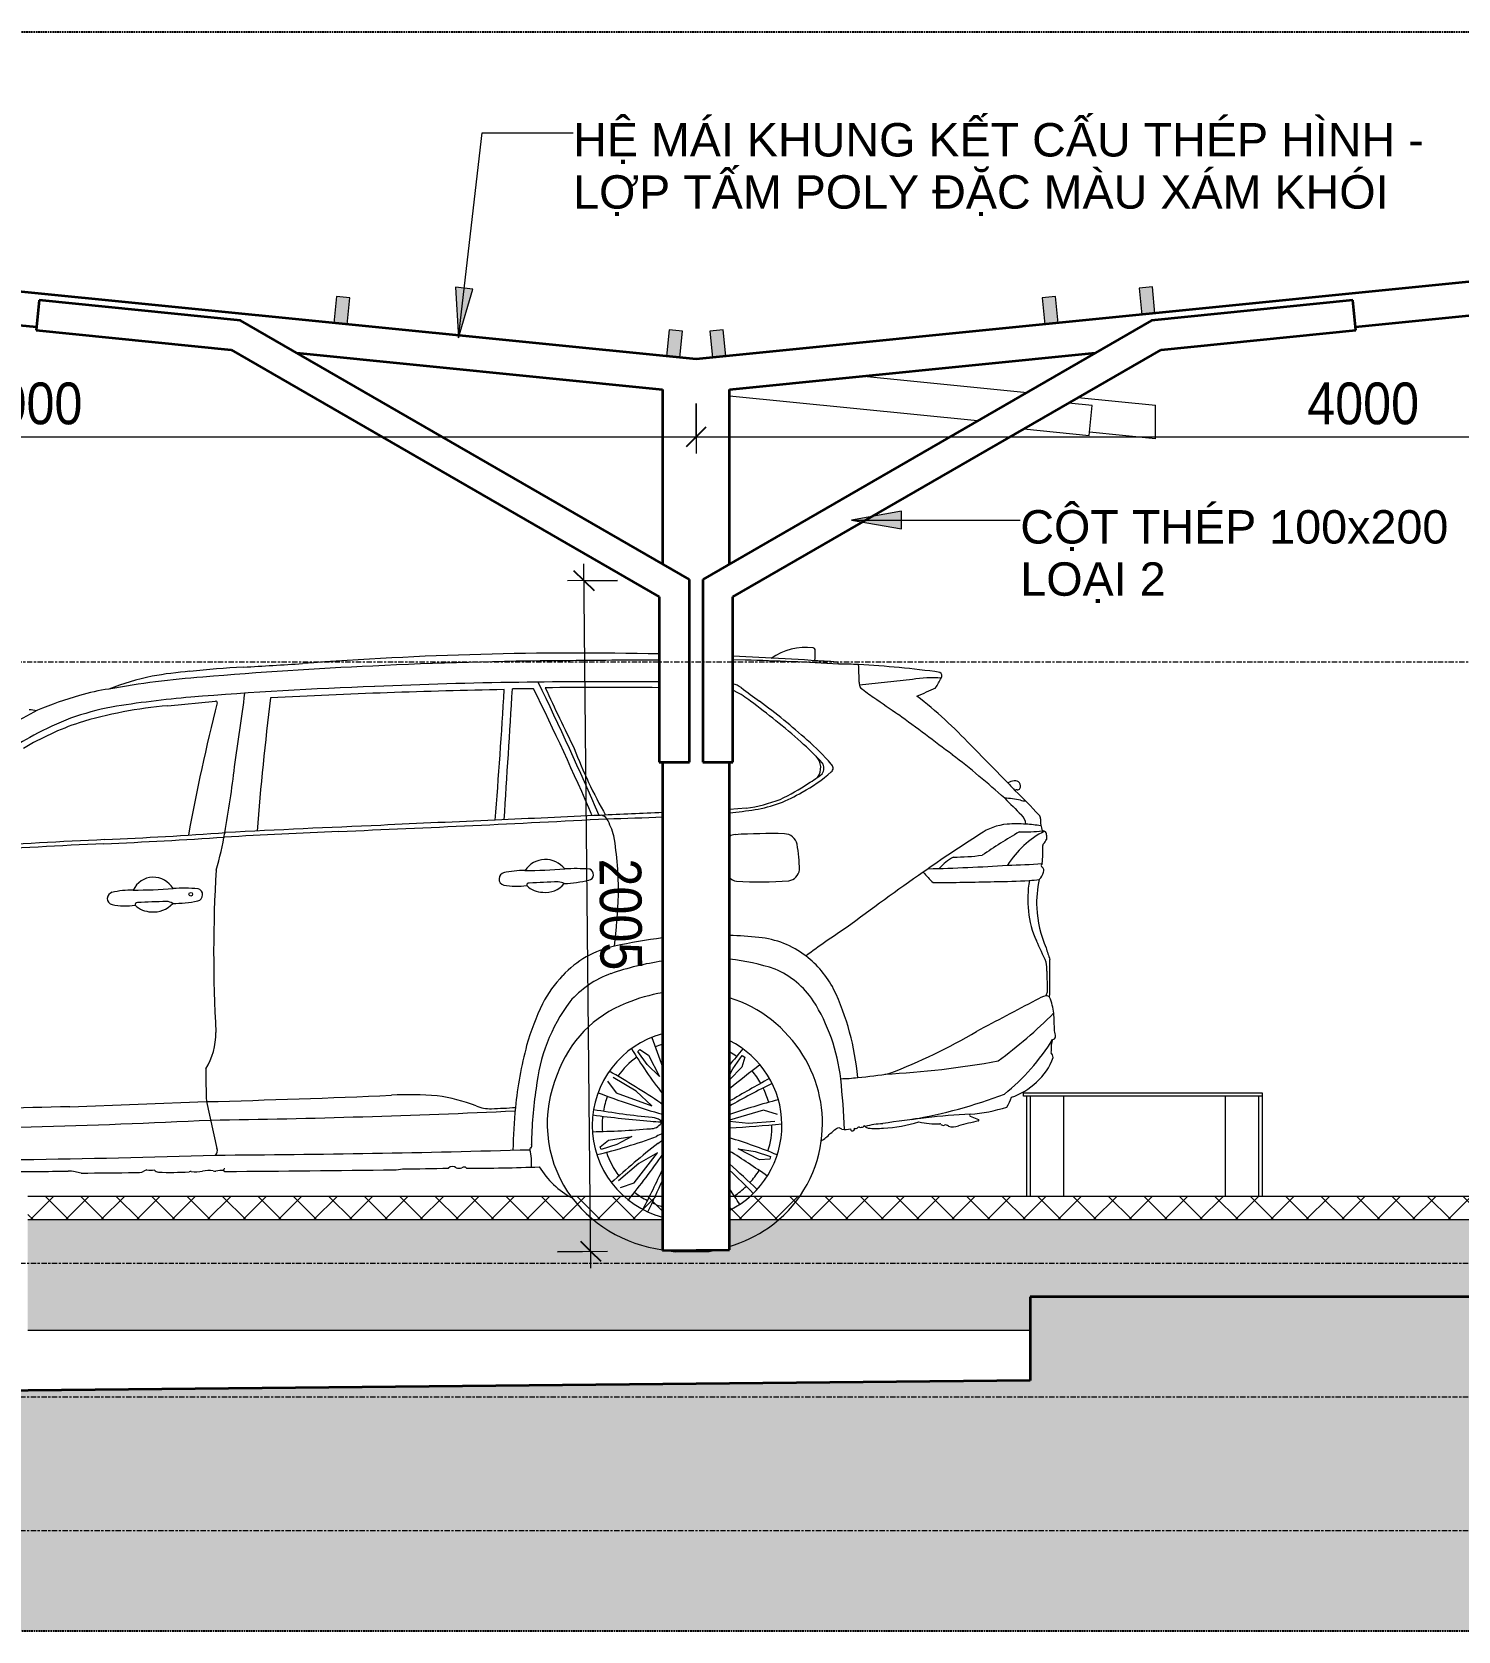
# Model space of a CAD drawing. Header units: millimetres. Extents: x -77355 to 26321, y -760 to 17156.
# Drawn here: x -73424 to -69156, y -700 to 4085 of the extents above; entities that cross this region are included whole.
import ezdxf

# ---------------------------------------------------------------- set-up
doc = ezdxf.new("R2010")
doc.units = ezdxf.units.MM
doc.linetypes.add('Centre', pattern=[31.75, 6.35, -4.7625, 15.875, -4.7625])
doc.linetypes.add('Hidden', pattern=[7.14375, 4.7625, -2.38125])
for name, color, linetype, lineweight in [('A-ANNO-DIMS', 211, 'Continuous', 9), ('A-ANNO-DIMS-50', 211, 'Continuous', 9), ('A-DETL-GENF', 92, 'Continuous', 18), ('A-DETL-GENF-1', 9, 'Continuous', 18), ('A-DETL-GENF-2', 92, 'Hidden', 25), ('A-DETL-MEDM', 33, 'Continuous', 35), ('A-FLOR', 192, 'Continuous', 18), ('A-FLOR-FNSH-1', 7, 'Continuous', 18), ('A-FLOR-LEVL-2', 51, 'Centre', 9), ('A-FLOR-MCUT', 51, 'Continuous', 18), ('A-FLOR-PATT-1', 8, 'Continuous', 18), ('A-GLAZ-CWMG', 51, 'Continuous', 18), ('A-WALL', 113, 'Continuous', 18), ('G-ANNO-TEXT-1', 10, 'Continuous', 9), ('G-ANNO-TEXT-2', 7, 'Continuous', 9), ('G-IMPT', 8, 'Continuous', 18), ('S-COLS', 52, 'Continuous', 18)]:
    doc.layers.add(name, color=color, linetype=linetype, lineweight=lineweight)
doc.styles.add('Arial', font='arial.ttf', dxfattribs={"height": 100})
doc.styles.add('UTM Avo', font='', dxfattribs={"width": 0.9, "height": 125})
doc.styles.get('UTM Avo').set_extended_font_data('UTM Avo')
doc.dimstyles.new('1_Dim_chi_tiet_2_5', dxfattribs={"dimscale": 304.8, "dimtxt": 124.912619, "dimasz": 0.19685, "dimexe": 0.164042, "dimexo": 0.0625, "dimgap": 0.016404, "dimtad": 1, "dimdec": 0, "dimrnd": 5, "dimzin": 0, "dimdsep": 46, "dimtxsty": 'UTM Avo', "dimblk1": 'OBLIQUE', "dimblk2": 'OBLIQUE', "dimsah": 1, "dimcen": 0.09, "dimdle": 0.164042, "dimazin": 0, "dimtfac": 1, "dimtdec": 4, "dimtix": 1, "dimtmove": 0, "dimatfit": 3, "dimfxl": 0.328084, "dimfxlon": 1, "dimtvp": 1, "dimtolj": 1, "dimtzin": 0, "dimarcsym": 2})

# ---------------------------------------------------------------- blocks, each defined once
blk = doc.blocks.new('TRỤ ĐỂ XE - TRỤ ĐỂ XE-2599185-TKCS_NHÀ XE 1 - MẶT CẮT')
at = {"layer": 'S-COLS'}
for p, q in [((-70933.8, 3055.2), (-70445.9, 3006.5)), ((-70594.3, 2920.8), (-71336.3, 2995)), ((-70250.9, 2966.9), (-70322.2, 2974)), ((-70292.5, 2991.1), (-70061.8, 2968)), ((-70259.9, 2877.3), (-70250.9, 2966.9)), ((-70061.8, 2867.6), (-70061.8, 2968)), ((-70455.7, 2896.9), (-70259.9, 2877.3)), ((-70061.8, 2867.6), (-70258.9, 2887.3))]:
    blk.add_line(p, q, dxfattribs=at)
blk = doc.blocks.new('Rectangular Mullion - 40 x 80mm-4717266-TKCS_NHÀ XE 1 - MẶT CẮT')
at = {"layer": 'A-GLAZ-CWMG'}
blk.add_hatch(color=256, dxfattribs=at).paths.add_polyline_path([(-71387.4, 3110.4), (-71347.6, 3114.4), (-71355.5, 3193.5), (-71395.3, 3189.6)])
for p, q in [((-71355.5, 3193.5), (-71395.3, 3189.6)), ((-71395.3, 3189.6), (-71387.4, 3110.4)), ((-71347.6, 3114.4), (-71355.5, 3193.5))]:
    blk.add_line(p, q, dxfattribs=at)
blk = doc.blocks.new('Rectangular Mullion - 40 x 80mm-4717267-TKCS_NHÀ XE 1 - MẶT CẮT')
at = {"layer": 'A-GLAZ-CWMG'}
blk.add_hatch(color=256, dxfattribs=at).paths.add_polyline_path([(-70102.7, 3238.9), (-70062.9, 3242.8), (-70070.8, 3322), (-70110.6, 3318)])
for p, q in [((-70070.8, 3322), (-70110.6, 3318)), ((-70110.6, 3318), (-70102.7, 3238.9)), ((-70062.9, 3242.8), (-70070.8, 3322))]:
    blk.add_line(p, q, dxfattribs=at)
blk = doc.blocks.new('Rectangular Mullion - 40 x 80mm-4717265-TKCS_NHÀ XE 1 - MẶT CẮT')
at = {"layer": 'A-GLAZ-CWMG'}
blk.add_hatch(color=256, dxfattribs=at).paths.add_polyline_path([(-70392.3, 3209.9), (-70352.5, 3213.9), (-70360.5, 3293), (-70400.3, 3289), (-70393.5, 3221.7)])
for p, q in [((-70360.5, 3293), (-70400.3, 3289)), ((-70400.3, 3289), (-70392.3, 3209.9)), ((-70352.5, 3213.9), (-70360.5, 3293))]:
    blk.add_line(p, q, dxfattribs=at)
blk = doc.blocks.new('Rectangular Mullion - 40 x 80mm-4717217-TKCS_NHÀ XE 1 - MẶT CẮT')
at = {"layer": 'A-GLAZ-CWMG'}
blk.add_hatch(color=256, dxfattribs=at).paths.add_polyline_path([(-71485.3, 3110.4), (-71477.4, 3189.6), (-71517.2, 3193.5), (-71525.1, 3114.4)])
for p, q in [((-71517.2, 3193.5), (-71525.1, 3114.4)), ((-71477.4, 3189.6), (-71517.2, 3193.5)), ((-71485.3, 3110.4), (-71477.4, 3189.6))]:
    blk.add_line(p, q, dxfattribs=at)
blk = doc.blocks.new('Rectangular Mullion - 40 x 80mm-4717223-TKCS_NHÀ XE 1 - MẶT CẮT')
at = {"layer": 'A-GLAZ-CWMG'}
blk.add_hatch(color=256, dxfattribs=at).paths.add_polyline_path([(-72480.3, 3209.9), (-72472.4, 3289), (-72512.2, 3293), (-72520.1, 3213.9)])
for p, q in [((-72512.2, 3293), (-72520.1, 3213.9)), ((-72472.4, 3289), (-72512.2, 3293)), ((-72480.3, 3209.9), (-72472.4, 3289))]:
    blk.add_line(p, q, dxfattribs=at)
blk = doc.blocks.new('CAR_TOYOTA - CAR_TOYOTA_GRAND HIGHLANDER_dwg__U1-V22-TKCS_NHÀ XE 1 - MẶT CẮT')
at = {"layer": 'G-IMPT'}
for centre, radius, start, end in [((-73900.2, 1770.2), 2602.4, 332.3277, 335.2938), ((-74783.8, 2087.6), 3551.5, 334.4201, 336.1258), ((-73251.4, -684.3), 2318.9, 32.9454, 34.2927)]:
    blk.add_arc(centre, radius, start, end, dxfattribs=at)
blk = doc.blocks.new('CAR_TOYOTA - CAR_TOYOTA_GRAND HIGHLANDER_dwg__U1-V23-TKCS_NHÀ XE 1 - MẶT CẮT')
at = {"layer": 'G-IMPT', "flags": 128}
for points in [[(-71193.1, 845.5), (-71234.4, 858.8), (-71336.3, 828.9)], [(-71336.3, 826), (-71279.7, 819.6), (-71200.1, 826)]]:
    blk.add_lwpolyline(points, dxfattribs=at)
blk.add_lwpolyline([(-71215.4, 711.9), (-71246.7, 710.4), (-71310, 742.7), (-71259.6, 735.3), (-71213.4, 720.2)], close=True, dxfattribs=at)
at = {"layer": 'G-IMPT'}
for centre, radius, start, end in [((-70592, -1350.5), 2318.9, 104.9454, 108.7271), ((-71440.9, 3143.1), 2339.6, 272.5623, 276.4167), ((-71748.8, -601.5), 1437.8, 67.2754, 73.3189), ((-72787.2, -1587.9), 2739.8, 55.1872, 58.0196), ((-73701.8, -1951.2), 3551.5, 46.4201, 48.2339), ((-73126.8, -1209), 2602.4, 44.3277, 46.5233)]:
    blk.add_arc(centre, radius, start, end, dxfattribs=at)
blk = doc.blocks.new('CAR_TOYOTA - CAR_TOYOTA_GRAND HIGHLANDER_dwg__U1-V24-TKCS_NHÀ XE 1 - MẶT CẮT')
at = {"layer": 'G-IMPT', "flags": 128}
for points in [[(-71336.3, 962.8), (-71326.6, 982.5), (-71298, 1021.8), (-71290.7, 1017.3)], [(-71290.7, 1017.3), (-71298.9, 987.1), (-71336.3, 949.7)]]:
    blk.add_lwpolyline(points, dxfattribs=at)
at = {"layer": 'G-IMPT'}
for centre, radius, start, end in [((-70206.4, 104.1), 1437.8, 139.2754, 141.8332), ((-69589.2, -1188.2), 2739.8, 127.1872, 129.6268), ((-69526.2, -2170.3), 3551.5, 118.4201, 120.6444), ((-70054.5, -1394.1), 2602.4, 116.3277, 119.5136)]:
    blk.add_arc(centre, radius, start, end, dxfattribs=at)
blk = doc.blocks.new('CAR_TOYOTA - CAR_TOYOTA_GRAND HIGHLANDER_dwg__U1-V25-TKCS_NHÀ XE 1 - MẶT CẮT')
at = {"layer": 'G-IMPT', "flags": 128}
blk.add_lwpolyline([(-71604.4, 1040.1), (-71578.3, 1023), (-71546, 959.6), (-71582.4, 995.2), (-71611, 1034.6)], close=True, dxfattribs=at)
blk.add_lwpolyline([(-71701, 945.2), (-71675.5, 910.1), (-71568.5, 871.9), (-71615.8, 915.2), (-71684, 956.8)], dxfattribs=at)
at = {"layer": 'G-IMPT'}
for centre, radius, start, end in [((-68981, 1976.8), 2739.8, 199.1872, 201.1407), ((-70400.9, 1789.2), 1437.8, 211.2754, 217.8144), ((-72851.1, -1059.3), 2339.6, 55.9597, 60.4167), ((-70896.6, 3075), 2318.9, 248.9454, 253.9788), ((-71183.5, 1319.1), 567, 230.8573, 231.506)]:
    blk.add_arc(centre, radius, start, end, dxfattribs=at)
blk = doc.blocks.new('CAR_TOYOTA - CAR_TOYOTA_GRAND HIGHLANDER_dwg__U1-V26-TKCS_NHÀ XE 1 - MẶT CẮT')
at = {"layer": 'G-IMPT', "flags": 128}
blk.add_lwpolyline([(-71723.1, 748.8), (-71698.7, 768.4), (-71628.5, 779.5), (-71673.6, 755.8), (-71719.9, 740.8)], close=True, dxfattribs=at)
blk.add_lwpolyline([(-71662.7, 627.6), (-71621.4, 641), (-71552, 731), (-71607.8, 699.4), (-71668.4, 647.4)], dxfattribs=at)
at = {"layer": 'G-IMPT'}
for centre, radius, start, end in [((-71276.9, 4364.7), 3551.5, 262.4201, 265.2261), ((-71305.8, 3426.3), 2602.4, 260.3277, 264.2161), ((-71572, 841), 37.9, 268.6271, 324.6982), ((-71544.1, 1060.7), 236.8, 263.1137, 270.784), ((-71571.4, 789.8), 47.4, 52.455, 85.9413), ((-71549.6, 821.9), 8.94, 341.8089, 37.9078), ((-71524.7, 823.3), 16.1, 141.0414, 219.2332), ((-71803.3, 3533.2), 2739.8, 271.1872, 274.8235), ((-72063.5, 2124.9), 1437.8, 283.2754, 290.7157), ((-71454.3, 600.9), 205.4, 113.5704, 119.3296), ((-71858.4, 1235.4), 567, 302.8573, 304.6207), ((-70111.6, -1085.6), 2339.6, 127.9597, 132.4167), ((-73439.6, 2050.8), 2318.9, 320.9454, 325.1923)]:
    blk.add_arc(centre, radius, start, end, dxfattribs=at)
blk = doc.blocks.new('CAR_TOYOTA - CAR_TOYOTA_GRAND HIGHLANDER_dwg__U2-V27-TKCS_NHÀ XE 1 - MẶT CẮT')
for name in ['CAR_TOYOTA - CAR_TOYOTA_GRAND HIGHLANDER_dwg__U1-V25-TKCS_NHÀ XE 1 - MẶT CẮT', 'CAR_TOYOTA - CAR_TOYOTA_GRAND HIGHLANDER_dwg__U1-V24-TKCS_NHÀ XE 1 - MẶT CẮT', 'CAR_TOYOTA - CAR_TOYOTA_GRAND HIGHLANDER_dwg__U1-V23-TKCS_NHÀ XE 1 - MẶT CẮT', 'CAR_TOYOTA - CAR_TOYOTA_GRAND HIGHLANDER_dwg__U1-V26-TKCS_NHÀ XE 1 - MẶT CẮT', 'CAR_TOYOTA - CAR_TOYOTA_GRAND HIGHLANDER_dwg__U1-V22-TKCS_NHÀ XE 1 - MẶT CẮT']:
    blk.add_blockref(name, (0, 0))
blk = doc.blocks.new('CAR_TOYOTA - CAR_TOYOTA_GRAND HIGHLANDER_dwg-V28-TKCS_NHÀ XE 1 - MẶT CẮT')
at = {"layer": 'G-IMPT'}
for p, q in [((-71289.1, 2205.6), (-71326.3, 2205.7)), ((-70789, 2147.3), (-70947.4, 2130.2)), ((-73017.2, 2068.7), (-72874.2, 2082.2)), ((-70503.2, 1838.2), (-70614.1, 1950.7)), ((-71286.3, 1762.2), (-71336.3, 1758.6)), ((-70615.7, 840.4), (-70591.1, 830.5)), ((-71497.9, 435.1), (-71397.6, 436.1))]:
    blk.add_line(p, q, dxfattribs=at)
at = {"layer": 'G-IMPT', "flags": 128}
blk.add_lwpolyline([(-73310.7, 868.9), (-72901.6, 884.1), (-72870.8, 743.8)], dxfattribs=at)
at = {"layer": 'G-IMPT'}
blk.add_circle((-72948.6, 1504.7), 5.51, dxfattribs=at)
for centre, radius, start, end in [((-71783.9, -8744.5), 10970.9, 88.7589, 94.33852), ((-71766, -10516.5), 12719.9, 90.29253, 92.87523), ((-71407, -32725.9), 34931.7, 90.22861, 90.69542), ((-71783.9, -8744.5), 10970.9, 85.97477, 87.60918), ((-71649.2, -9376.1), 11587.3, 86.83742, 88.21934), ((-71108.4, 2063.9), 179.3, 82.7008, 125.263), ((-71085.6, 2236.4), 5.37, 4.3292, 89.7713), ((-71340.5, 2222.3), 260.6, 355.8484, 3.1935), ((-72891.8, 1335.6), 839.3, 101.8619, 111.0909), ((-72720, -490.4), 2651.7, 94.1677, 100.2918), ((-72846.3, 923), 1253.1, 94.796, 100.0186), ((-72622.1, -1032.1), 3220.6, 93.0107, 95.863), ((-71818.5, -10738.3), 12939, 92.59361, 94.85113), ((-75598.7, 49342), 47241.4, 273.40696, 273.62245), ((-71015.7, 2193.9), 5.77, 356.8965, 71.1084), ((-71030.1, 590.9), 1602.8, 87.129, 89.2772), ((-71098.2, -667), 2862.6, 82.1394, 87.0287), ((-72024.8, 2135.1), 1076.4, 0.249, 3.0129), ((-70713.5, 2157.9), 12.7, 330.3169, 58.0405), ((-73120.8, 1582.9), 540.7, 97.7548, 107.2545), ((-71912.3, -11039.7), 13175, 92.11359, 94.50879), ((-90330, 4489.6), 17704.7, 351.54402, 352.2635), ((-71572.4, -20156), 22277.4, 91.1274, 92.9263), ((-71783.8, -11750.5), 13890.4, 90.75535, 92.53479), ((-86721.3, 2937), 14733.4, 355.28516, 356.81022), ((-162958.1, 7573.4), 91135.3, 356.32211, 356.569106), ((-71952.1, -7719.4), 9838.9, 89.82994, 90.19832), ((-71712.2, -14169.8), 16310.4, 89.4706, 90.89494), ((-78689.8, -1241.5), 7555.6, 23.2392, 26.41268), ((-81212.3, -2363.1), 10335.6, 23.39337, 25.82579), ((-71698.3, -13290.7), 15414.3, 90.05491, 90.7031), ((-63315.4, 6087.8), 9444.9, 204.82522, 206.0476), ((-71678.1, -8306.8), 10430.4, 89.27645, 90.19265), ((-71613.9, -5715.8), 7856, 89.50732, 89.61796), ((-71338.5, 2073.3), 62.1, 52.9371, 78.6037), ((-71341.6, 2073.3), 44.5, 60.1482, 69.7093), ((-71431, 1886.3), 251.6, 51.2056, 63.694), ((-70377.1, 3317.8), 1510.4, 232.2879, 234.8457), ((-70921, 2137.6), 27.5, 175.5348, 215.8894), ((-70300.5, 2974.9), 1068.3, 233.0128, 235.5966), ((-70727, 1779.8), 372.6, 86.2166, 99.5662), ((-71324.4, 3405.9), 1418.8, 292.7732, 295.2473), ((-70892.2, 2242.3), 210.2, 325.3138, 334.4617), ((-73022.3, 1159.4), 974.9, 105.4019, 113.2568), ((-73018, 1213.9), 867.4, 101.1683, 109.5497), ((-72906.8, 777.2), 1296.2, 94.8871, 106.86), ((-72651.1, -1272.8), 3380.3, 95.0378, 99.1048), ((-66397.3, 462.7), 6670.8, 165.98783, 169.47051), ((-72873.3, 2078.6), 3.77, 349.9505, 103.8781), ((-64466.4, 1056.2), 8308.2, 172.83562, 175.59871), ((-72807.1, 24.9), 2566.3, 51.1559, 53.2981), ((-72545, 347.9), 2166.9, 48.3029, 53.1937), ((-67538.1, 6862.4), 5837.2, 234.78498, 235.66355), ((-71667.7, 957.3), 1448.1, 43.3161, 51.9545), ((-72814.4, 876.2), 1319.5, 116.6977, 121.0101), ((-73019, 1227.8), 832.8, 108.4663, 121.0598), ((-73431.1, 1987.8), 68.9, 72.4286, 90.5435), ((-72902.4, 1007.1), 1101.8, 111.6157, 117.9365), ((-72060.4, 928.6), 1394.2, 47.7336, 51.7602), ((-79196.1, -9319.3), 14109.2, 52.81827, 53.63597), ((-72032.6, -496.6), 2838.4, 119.2279, 123.3806), ((-71528.2, 1469.5), 653.2, 40.5743, 49.4536), ((-70492.8, 2436.8), 1399.1, 200.7817, 209.8005), ((-71650.7, 1355.5), 802.9, 42.4905, 48.8798), ((-71111.2, 1883.5), 48, 322.4287, 45.1121), ((-72232.1, -122.9), 2573.5, 48.0787, 52.6104), ((-75555.2, 2190.6), 2754.4, 349.5032, 353.653), ((-71314.8, 2186.2), 423.8, 297.5271, 311.8842), ((-71081.4, 1881.6), 27.9, 323.2004, 35.634), ((-71041, 1882.4), 14.9, 307.8862, 53.2045), ((-71445.5, 2347.6), 616.9, 295.0115, 304.081), ((-71303.7, 2174.6), 394.7, 301.098, 308.3063), ((-70479.1, 1793.9), 50.4, 95.459, 118.5771), ((-69082.9, 3131.3), 1920.8, 222.3156, 223.2792), ((-70481.5, 1828.1), 16.2, 334.0509, 98.4617), ((-70474.4, 1825.6), 8.71, 262.3904, 328.347), ((-71357.4, 2246.1), 489.1, 278.3676, 290.6853), ((-71321.8, 2141), 388, 279.226, 301.5302), ((-70512.7, 1608.1), 183.9, 75.2213, 89.9996), ((-69061.9, 3206.8), 2026.4, 224.2827, 226.2746), ((-70477.4, 1813.3), 4.06, 62.7213, 163.1315), ((-71402.7, 845.3), 1337.3, 42.1014, 46.4452), ((-70455.9, 1814.4), 30.2, 250.967, 279.5611), ((-75073.8, 64668.3), 63027.9, 272.335699, 273.065733), ((-70909.9, -27741.2), 29488.7, 92.19186, 92.85787), ((-70171.9, -34600.6), 36374.4, 92.44282, 92.94029), ((-70501.8, -24073.8), 25843.4, 92.29428, 92.70693), ((-71725.1, 1713.1), 28.3, 38.4271, 79.6011), ((-71862.4, 8665.1), 6936.3, 271.31678, 272.69435), ((-71970.3, 1591.2), 301.5, 16.9803, 27.5454), ((-71482.3, 3210.9), 1469.8, 275.701, 278.714), ((-70490.6, 1711.9), 41.4, 3.2796, 47.4315), ((-70416.9, 1732.3), 11.6, 348.7185, 56.5256), ((-70300.3, 1725.3), 105.4, 177.446, 187.372), ((-73730.7, 14518.3), 12872.9, 272.32462, 273.93356), ((-74064.8, 19587.6), 17940.2, 272.74562, 273.90381), ((-73690.2, 1824.5), 854.1, 343.1469, 350.86), ((-66752.1, -117439.8), 119271.4, 92.764738, 92.929473), ((-70428.9, -44767.8), 46519.6, 92.40398, 92.97508), ((-72824.4, 1500.3), 1156.3, 0.1106, 8.9022), ((-71318.9, 1649.2), 33.8, 90.71, 121.7784), ((-71210.2, -70.1), 1756.4, 88.7581, 93.5616), ((-71174.3, 1644.2), 41.7, 13.7165, 86.9209), ((-68013.2, -2331.4), 4769.9, 122.6504, 125.1075), ((-70488.4, 1541.6), 173.6, 95.7375, 124.441), ((-69439.4, -73.8), 2043.3, 120.2522, 123.9376), ((-70477.7, 1297.4), 417.8, 86.1004, 93.8515), ((-70261.8, 1438.6), 286.8, 117.3169, 147.6795), ((-70458.8, 2251.7), 560.6, 268.9743, 276.0361), ((-70489.1, 1104.9), 610.7, 82.0283, 86.2639), ((-70309.2, 1729.5), 97.2, 190.479, 201.2244), ((-70398.1, 1683.6), 10.8, 346.9281, 99.0823), ((-70276.3, 1672.2), 111.7, 175.4038, 181.6607), ((-71468.2, -34138.2), 35836.5, 92.7836, 93.41376), ((-71280, -38584), 40298.1, 92.73862, 93.2968), ((-71663.2, 1566.5), 536.6, 1.1958, 9.3977), ((-71026.8, 1646.8), 628.7, 355.3995, 0.3732), ((-70393.9, 1652.1), 4.37, 130.7689, 196.253), ((-70416.3, 1677.9), 29.8, 310.8368, 342.4321), ((-71887.2, 1535.8), 72.9, 37.6779, 146.8525), ((-71962.5, 3437.9), 1862.3, 270.4357, 274.0947), ((-71796.9, 1000.2), 581.1, 85.8304, 93.219), ((-71760.6, 1563.5), 17.3, 281.8135, 69.7269), ((-70845.3, 6406.3), 4826.5, 271.228, 274.0524), ((-70598.5, 1487.7), 144.8, 117.8357, 139.4836), ((-70670.1, 2327), 711.3, 270.3187, 277.2687), ((-70539.9, 3633), 2041.4, 271.0015, 273.9246), ((-70396.6, 1590.8), 6.56, 122.727, 237.3387), ((-70406.8, 1575.7), 11.7, 334.1645, 55.3303), ((-73059.9, 1488.7), 66.9, 29.546, 154.9844), ((-68636.9, 1328.4), 4243.2, 176.6427, 183.2062), ((-72007, 1550.6), 19.1, 102.4836, 254.5716), ((-71951.7, 1300.1), 275.6, 89.3015, 102.8078), ((-71971.3, 1767.4), 238.7, 260.1637, 276.8357), ((-71936.6, 1531.8), 6.42, 84.9933, 192.2672), ((-71670.3, -3735), 5279.9, 91.9388, 92.8848), ((-71886.4, 1582.3), 72.1, 263.1248, 320.4747), ((-71852.8, 1495.6), 46.4, 61.5938, 85.2108), ((-71868.6, 2083.1), 548, 273.954, 281.7391), ((-71309.2, 1582.7), 39.4, 225.0957, 260.5892), ((-71245.7, 2773), 1231.2, 266.7447, 274.0483), ((-71164.5, 1582.6), 38.1, 278.5852, 352.6058), ((-66486.2, -4571.7), 7480.9, 124.80647, 126.9878), ((-70302.2, 1967.7), 603.2, 221.148, 225.2347), ((-70832.2, 13121.2), 11582.3, 270.52089, 271.42659), ((-70557.9, 3543.9), 2001.5, 270.4013, 273.4078), ((-70100.7, 1489.3), 342.9, 170.4816, 185.9226), ((-70460.2, 1921.9), 376.5, 273.2396, 277.7975), ((-70098.9, 1477.8), 318.2, 167.0904, 182.5542), ((-70446.2, 1585.4), 52.1, 315.438, 343.5497), ((-73179.2, 1491.9), 19.1, 102.4836, 254.5716), ((-73123.9, 1241.4), 275.6, 89.3015, 102.8078), ((-73134.7, 3379.2), 1862.3, 270.4357, 274.0947), ((-72997.4, 1797.7), 320.5, 269.0592, 282.5464), ((-72969.1, 941.5), 581.1, 85.8304, 93.219), ((-72931.6, 1503.1), 18.6, 281.9408, 75.0553), ((-71893.3, 1582.9), 72.2, 226.6406, 268.6861), ((-74004.4, 1620.2), 2339.3, 353.3403, 357.1178), ((-73143.5, 1708.7), 238.7, 260.1637, 276.8357), ((-73108.8, 1473.1), 6.42, 84.9933, 192.2672), ((-73065.5, 1524.2), 72.2, 226.6406, 268.6861), ((-72842.5, -3793.7), 5279.9, 91.9388, 92.8848), ((-73058.9, 1526.1), 74.5, 263.6029, 319.0288), ((-73024, 1442.6), 40.7, 58.421, 86.065), ((-70190.7, 1474.8), 252, 184.7626, 205.7714), ((-70068.9, 1482.1), 348.4, 183.0477, 203.2604), ((-70012.7, -126.2), 1813.8, 122.4912, 127.1346), ((-71621.4, 1063.8), 291.2, 101.7771, 137.3343), ((-71386.3, 76.2), 1306.3, 96.5962, 103.0319), ((-71386.3, 76.2), 1306.3, 83.9306, 87.805), ((-71273.4, 1105.2), 271.2, 52.339, 84.65), ((-72084.9, 569), 1847.7, 23.3462, 25.5291), ((-69895.8, 1489.5), 514.1, 196.3812, 200.504), ((-71416.6, 473), 840.1, 98.1985, 109.0704), ((-71407.4, 642), 671.8, 71.97, 83.9119), ((-71284.8, 1087), 292.6, 27.2377, 52.7534), ((-70534.4, 1278), 147.8, 358.6398, 9.0392), ((-70622.5, 1298.3), 245.4, 355.3655, 2.5873), ((-71582.6, 1016.4), 352, 135.9517, 152.8177), ((-71592.1, 989.4), 294.8, 109.6112, 138.9017), ((-71307.2, 1034.9), 268.4, 34.2767, 66.342), ((-63134.3, 1432.8), 7254.2, 181.25041, 181.75008), ((-71281.5, 1242.2), 904.4, 357.0875, 2.3027), ((-71467.9, 762.4), 452.4, 98.7349, 113.0598), ((-71722.8, 888.3), 773.3, 5.0718, 25.4702), ((-70361, 1094), 110.4, 104.7249, 121.684), ((-70371.4, 1200), 17.7, 140.6024, 177.3772), ((-70387.3, 1189.9), 11, 35.065, 99.2199), ((-70519.9, 1134.4), 154.5, 5.3809, 23.5935), ((-71190.4, 836.5), 783.2, 154.2172, 164.0152), ((-71392.7, 870.2), 525, 143.4156, 174.1768), ((-71516.8, 847.4), 355.2, 111.1764, 160.5609), ((-71459, 811.7), 402.6, 31.7044, 72.2214), ((-71558.3, 888.9), 558.5, 6.5608, 32.1456), ((-40297.8, -56061.6), 64690, 117.750577, 117.9288), ((-71415.8, 2200.6), 1485.9, 306.4822, 314.9456), ((-70971, 1099.5), 607, 359.6922, 4.6715), ((-73081.5, 1089.9), 208.1, 328.689, 0.3191), ((-71463.3, 812.8), 283.9, 104.9639, 255.0587), ((-71463.3, 812.8), 254.1, 106.7176, 112.0551), ((-71463.3, 812.8), 283.9, 0.5729, 63.2673), ((-71476.2, 2587), 1732.7, 290.9543, 300.4957), ((-70909.8, 1401.9), 634.3, 308.6599, 328.4681), ((-72467.1, 1084), 2094.6, 358.5405, 359.2011), ((-70473.6, 1086.3), 105.7, 342.6262, 351.228), ((-70368.4, 1077.9), 7.75, 264.1595, 1.0196), ((-70396.2, 1080.6), 35.7, 355.8686, 25.8419), ((-70772.9, 743.7), 1210.4, 165.232, 174.1686), ((-71463.3, 812.8), 254.1, 126.3905, 144.5031), ((-71463.3, 812.8), 254.1, 54.3905, 59.9264), ((-71441, 820.3), 382.8, 351.8208, 32.0221), ((-71002.3, 3558.1), 2595.1, 272.9, 280.4341), ((-70524, 1068.6), 164.7, 310.2037, 341.554), ((-70402.2, 1011.3), 34.8, 8.4434, 33.6611), ((-70027, 995.9), 2876.8, 180.2815, 182.2266), ((-71507.9, 818.7), 373.9, 156.8559, 213.1286), ((-71463.3, 812.8), 254.1, 29.7443, 40.0551), ((-71003.3, 1740), 784.9, 273.7059, 280.7728), ((-70841.8, 750.4), 1087, 170.8394, 179.7115), ((-71463.3, 812.8), 254.1, 15.8209, 26.1999), ((-71003.2, 1281.4), 328.6, 269.944, 278.8579), ((-73014.6, 728.9), 2023.5, 2.0238, 6.3506), ((-70555.8, 1084.8), 198.1, 288.5865, 314.2161), ((-73092.1, -10090.9), 10962, 91.14292, 93.46209), ((-73815.4, 35535.7), 34663.7, 271.51056, 272.4266), ((-72292.2, 9.5), 895.4, 84.7948, 93.5575), ((-72281.6, 382.3), 523.7, 69.0839, 82.2445), ((-72052, 973), 110.1, 247.2105, 271.8218), ((-72145, 3406.3), 2545.2, 272.1724, 273.7821), ((-69509.4, 654), 2476.8, 175.0751, 178.036), ((-71463.3, 812.8), 254.1, 159.8209, 170.1999), ((-71038.4, 2280.6), 1470.7, 279.669, 290.9066), ((-70648.3, 1304.4), 458.9, 274.053, 288.0279), ((-70614.2, 936.5), 127.8, 327.607, 341.9917), ((-74135.7, 26363.6), 25565, 270.38543, 272.79406), ((-73284.4, 28900.3), 28074.2, 270.80596, 272.66726), ((-71463.3, 812.8), 254.1, 173.7443, 184.0551), ((-71463.3, 812.8), 283.9, 296.7, 0.5729), ((-71463.3, 812.8), 254.1, 342.3905, 0.5031), ((-70864, 557.8), 260.7, 93.0239, 104.6709), ((-70480.4, -1616.9), 2467.3, 93.1484, 99.2682), ((-70892.4, 1212), 407.3, 272.3656, 287.5625), ((-70713.4, 1073.8), 256.3, 257.3425, 271.4397), ((-70706.4, 814.4), 3.19, 30.0234, 99.3658), ((-70696.8, 822.4), 9.39, 222.6094, 295.3801), ((-70689.9, 802.9), 11.4, 39.8246, 104.574), ((-70227.6, -800), 1666.4, 102.6041, 104.7287), ((-70614.7, 843.5), 3.32, 110.045, 252.8776), ((-70591.9, 828.4), 2.23, 286.5728, 68.8664), ((-71435.2, 815.1), 376.4, 305.0215, 352.4729), ((-71138, 884.6), 140.9, 302.5686, 316.9775), ((-71232.8, 1043.3), 322.7, 307.8174, 311.8986), ((-71009.8, 790.9), 14.4, 45.7478, 121.5549), ((-70990.1, 854.8), 54.4, 259.8782, 286.9631), ((-70968, 802.5), 6.25, 178.2407, 19.7531), ((-70958.6, 811.6), 7.83, 243.4024, 321.342), ((-70949.5, 802.8), 4.91, 67.2897, 127.2019), ((-70944.3, 827.3), 20.2, 260.507, 295.1483), ((-70932.6, 808.1), 3.24, 36.0488, 164.5507), ((-70919.3, 818.7), 13.8, 219.0191, 261.9734), ((-70898.5, 956.2), 152.8, 261.4669, 278.6233), ((-70668.6, 860.1), 51.4, 255.9427, 289.7424), ((-73851.5, 30843.3), 30135, 269.65368, 271.85722), ((-72884, 736.3), 15.2, 307.0543, 29.8112), ((-73147.3, 43872.6), 43149.4, 270.36183, 271.61169), ((-71930.8, 741.8), 3.33, 99.8024, 207.2277), ((-72084.5, 700.9), 155.8, 355.3042, 14.6596), ((-71936.6, 752), 8.69, 307.5643, 26.7841), ((-71463.3, 812.8), 254.1, 198.3905, 216.5031), ((-73528.3, 13747), 13072.5, 270.11349, 270.93169), ((-73313.5, 602.4), 73.9, 75.4032, 91.7342), ((-73313.9, 530.8), 144.4, 75.1701, 82.4273), ((-73288.2, 9576.4), 8906, 270.07231, 271.11887), ((-73107.9, 713.1), 41.5, 261.0476, 296.4505), ((-73075.8, 655.4), 24.6, 99.6422, 123.3998), ((-73066.9, 890.9), 211.6, 266.4667, 272.6336), ((-73044.3, 689.4), 16.2, 217.6061, 266.4303), ((-73008.3, 1453.1), 780.8, 267.2806, 274.0205), ((-72949.4, 665.7), 9.46, 76.4946, 115.8073), ((-72935, 805.5), 131.2, 264.6646, 279.6474), ((-72894.8, 578.5), 99.3, 82.3477, 100.5981), ((-72876, 689.1), 13.3, 245.5591, 282.4775), ((-72840.2, 454.3), 224.3, 92.5209, 98.4612), ((-72846.4, 679.5), 3.81, 98.1472, 198.6545), ((-72845.5, 679.3), 4.58, 191.6602, 295.7151), ((-73517.6, 91506), 90833.4, 270.425156, 270.74285), ((-72343, 840.5), 160.3, 271.1099, 280.157), ((-72349.4, 6293.4), 5610.7, 270.3536, 271.7571), ((-72165.6, 672.8), 17.1, 48.5083, 133.2069), ((-72145, 852.3), 166.9, 266.8251, 272.7866), ((-72130.1, 679.2), 9.28, 40.2525, 136.8907), ((-72096.9, 5412.6), 4727.5, 269.6835, 272.3211), ((-71688.3, 819.5), 253.3, 210.9886, 241.9475), ((-71463.3, 812.8), 254.1, 317.7443, 328.0551), ((-71463.3, 812.8), 254.1, 303.8209, 314.1999), ((-71482.7, 849.5), 412, 214.8076, 262.5147), ((-71463.3, 812.8), 254.1, 231.8209, 242.1999), ((-71463.3, 812.8), 254.1, 245.7443, 253.2674), ((-71470.4, 879.9), 449.7, 287.3506, 303.9569), ((-71451.8, 833), 400.5, 259.5848, 263.3856), ((-71470.4, 879.9), 449.7, 279.3133, 281.7598)]:
    blk.add_arc(centre, radius, start, end, dxfattribs=at)
blk.add_blockref('CAR_TOYOTA - CAR_TOYOTA_GRAND HIGHLANDER_dwg__U2-V27-TKCS_NHÀ XE 1 - MẶT CẮT', (0, 0))
blk = doc.blocks.new('CAR_TOYOTA - CAR_TOYOTA-V29-TKCS_NHÀ XE 1 - MẶT CẮT')
blk.add_blockref('CAR_TOYOTA - CAR_TOYOTA_GRAND HIGHLANDER_dwg-V28-TKCS_NHÀ XE 1 - MẶT CẮT', (0, 0))
blk = doc.blocks.new('BORDER VIEW - BORDER VIEW-2599773-TKCS_NHÀ XE 1 - MẶT CẮT')
at = {"layer": 'A-DETL-GENF-2'}
for p, q in [((-76498.6, 4084.9), (-52882.8, 4084.9)), ((-52882.8, -700), (-76498.6, -700))]:
    blk.add_line(p, q, dxfattribs=at)
blk = doc.blocks.new('DIMBLOCK6-TKCS_NHÀ XE 1 - MẶT CẮT')
at = {"layer": 'A-ANNO-DIMS-50'}
for p, q in [((-71750.8, 386.1), (-71771.9, 2493)), ((-71671.4, 2444), (-71821.4, 2442.5)), ((-71771.4, 2443), (-71671.4, 2444)), ((-71851.3, 435.1), (-71701.3, 436.6)), ((-71751.3, 436.1), (-71851.3, 435.1))]:
    blk.add_line(p, q, dxfattribs=at)
at = {"layer": 'A-ANNO-DIMS-50', "lineweight": 25}
for p, q in [((-71771.4, 2443), (-71801.7, 2472.7)), ((-71771.4, 2443), (-71741.1, 2413.3)), ((-71751.3, 436.1), (-71781.6, 465.8)), ((-71751.3, 436.1), (-71721, 406.4))]:
    blk.add_line(p, q, dxfattribs=at)
at = {"layer": 'A-ANNO-DIMS-50', "color": 0, "insert": (-71600.7, 1612.4), "char_height": 125, "width": 410.824, "attachment_point": 1, "rotation": 270.5729, "line_spacing_factor": 1.110334, "style": 'UTM Avo'}
blk.add_mtext('2005', dxfattribs=at)
blk = doc.blocks.new('_Oblique')
at = {"color": 0, "linetype": 'ByBlock', "lineweight": -2}
blk.add_line((-0.5, -0.5), (0.5, 0.5), dxfattribs=at)
blk = doc.blocks.new('DIMBLOCK10-TKCS_NHÀ XE 1 - MẶT CẮT')
at = {"layer": 'A-ANNO-DIMS-50'}
for p, q in [((-75436.3, 2973.6), (-75436.3, 2823.6)), ((-75436.3, 2873.6), (-75436.3, 2973.6)), ((-71436.3, 2973.6), (-71436.3, 2823.6)), ((-71436.3, 2873.6), (-71436.3, 2973.6)), ((-75486.3, 2873.6), (-71436.3, 2873.6))]:
    blk.add_line(p, q, dxfattribs=at)
at = {"layer": 'A-ANNO-DIMS-50', "lineweight": 25}
for p, q in [((-75436.3, 2873.6), (-75466.3, 2843.6)), ((-75436.3, 2873.6), (-75406.3, 2903.6)), ((-71436.3, 2873.6), (-71466.3, 2843.6)), ((-71436.3, 2873.6), (-71406.3, 2903.6))]:
    blk.add_line(p, q, dxfattribs=at)
at = {"layer": 'A-ANNO-DIMS-50', "color": 0, "insert": (-73607.5, 3036), "char_height": 125, "width": 410.824, "attachment_point": 1, "line_spacing_factor": 1.110334, "style": 'UTM Avo'}
blk.add_mtext('4000', dxfattribs=at)
blk = doc.blocks.new('DIMBLOCK11-TKCS_NHÀ XE 1 - MẶT CẮT')
at = {"layer": 'A-ANNO-DIMS-50'}
for p, q in [((-71436.3, 2973.6), (-71436.3, 2823.6)), ((-71436.3, 2873.6), (-71436.3, 2973.6)), ((-67435.7, 2973.6), (-67435.7, 2823.6)), ((-67435.7, 2873.6), (-67435.7, 2973.6)), ((-71436.3, 2873.6), (-67385.7, 2873.6))]:
    blk.add_line(p, q, dxfattribs=at)
at = {"layer": 'A-ANNO-DIMS-50', "lineweight": 25}
for p, q in [((-71436.3, 2873.6), (-71466.3, 2843.6)), ((-71436.3, 2873.6), (-71406.3, 2903.6)), ((-67435.7, 2873.6), (-67465.7, 2843.6)), ((-67435.7, 2873.6), (-67405.7, 2903.6))]:
    blk.add_line(p, q, dxfattribs=at)
at = {"layer": 'A-ANNO-DIMS-50', "color": 0, "insert": (-69607.2, 3036), "char_height": 125, "width": 410.824, "attachment_point": 1, "line_spacing_factor": 1.110334, "style": 'UTM Avo'}
blk.add_mtext('4000', dxfattribs=at)

msp = doc.modelspace()

# ---------------------------------------------------------------- hatches: boundary and pattern name
at = {"layer": 'A-DETL-GENF-1'}
h = msp.add_hatch(dxfattribs=at)
h.set_pattern_fill('FP_21', color=256, style=0, pattern_type=2)
h.set_pattern_definition([(0, (-67431.8, 15225), (241.935, 241.935), [241.935, -241.935]), (0, (-67431.8, 15315.73), (241.935, 241.935), [241.935, -241.935]), (0, (-67431.8, 15406.45), (241.935, 241.935), [241.935, -241.935]), (90, (-67401.57, 15436.7), (-241.935, 241.935), [241.935, -241.935]), (90, (-67310.84, 15436.7), (-241.935, 241.935), [241.935, -241.935]), (90, (-67220.12, 15436.7), (-241.935, 241.935), [241.935, -241.935])])
h.paths.add_polyline_path([(-64670, -700), (-52882.8, -700), (-52844, -694.9), (-52807.8, -679.9), (-52776.8, -656.1), (-52752.9, -625), (-52737.9, -588.8), (-52732.8, -550), (-52732.8, 830), (-58586.3, 830), (-58586.3, 300), (-70436.3, 300), (-70436.3, 50), (-75426.8, 0.1), (-76648.6, -45.8), (-76648.6, -550), (-76643.5, -588.8), (-76628.5, -625), (-76604.6, -656.1), (-76573.6, -679.9), (-76537.4, -694.9), (-76498.6, -700), (-70694.3, -700)])
at = {"layer": 'A-FLOR-PATT-1'}
h = msp.add_hatch(dxfattribs=at)
h.set_pattern_fill('FP_3', color=256, style=0, pattern_type=2)
h.set_pattern_definition([(45, (-67431.81, 15225), (-53.033, 53.033), []), (135, (-67431.81, 15225), (-53.033, -53.033), [])])
h.paths.add_polyline_path([(-61657.9, 530), (-59335.3, 530), (-59335.3, 600), (-71336.3, 600), (-71336.3, 530), (-64670, 530)])
h.paths.add_polyline_path([(-71536.3, 530), (-71536.3, 600), (-73436.3, 600), (-73436.3, 530)])
h = msp.add_hatch(dxfattribs=at)
h.set_pattern_fill('FP_1', color=256, style=0, pattern_type=2)
h.set_pattern_definition([(0, (-67431.81, 15225), (203.2, 50.8), [16.764, -135.636, 16.764, -135.636, -812.8]), (0, (-67431.81, 15225), (203.2, 50.8), [-304.8, 16.764, -288.036, 16.764, -135.636, -355.6]), (0, (-67431.81, 15225), (203.2, 50.8), [-762, 16.764, -84.836, 16.764, -237.236]), (120, (-67355.61, 15250.4), (-145.59409, 150.57636), [16.764, -135.636, 16.764, -135.636, -812.8]), (120, (-67355.61, 15250.4), (-145.59409, 150.57636), [-304.8, 16.764, -288.036, 16.764, -135.636, -355.6]), (120, (-67355.61, 15250.4), (-145.59409, 150.57636), [-762, 16.764, -84.836, 16.764, -237.236]), (240, (-67330.21, 15352), (-57.60591, -201.37636), [16.764, -135.636, 16.764, -135.636, -812.8]), (240, (-67330.21, 15352), (-57.60591, -201.37636), [-304.8, 16.764, -288.036, 16.764, -135.636, -355.6]), (240, (-67330.21, 15352), (-57.60591, -201.37636), [-762, 16.764, -84.836, 16.764, -237.236])])
h.paths.add_polyline_path([(-70436.3, 200), (-70436.3, 300), (-59335.3, 300), (-59335.3, 530), (-71336.3, 530), (-71336.3, 441), (-71536.3, 439), (-71536.3, 530), (-73436.3, 530), (-73436.3, 200), (-70694.3, 200)])
h = msp.add_hatch(dxfattribs=at)
h.set_pattern_fill('FP_2', color=256, style=0, pattern_type=2)
h.set_pattern_definition([(50, (-67431.81, 15225), (91.09195, -7.96922), [9.525, -104.775]), (355, (-67431.81, 15225), (-17.6212, 95.5283), [7.62, -83.82]), (100.451, (-67424.22, 15224.34), (73.47134, 87.55785), [8.095, -89.045]), (46.184, (-67431.81, 15250.4), (135.5398, -21.0213), [14.287, -157.162]), (96.636, (-67420.52, 15248.65), (118.7017, 123.7142), [12.143, -133.568]), (351.184, (-67431.81, 15250.4), (118.7029, 123.713), [11.43, -125.73]), (21, (-67419.11, 15244.05), (75.80726, -51.1323), [9.525, -104.775]), (326, (-67419.11, 15244.05), (30.9012, 92.09387), [7.62, -83.82]), (71.451, (-67412.79, 15239.79), (106.70837, 40.9602), [8.095, -89.045]), (37.5, (-67431.81, 15225), (1.54416, 42.27754), [1.676, -81.128, 1.676, -83.414, -84.138]), (37.5, (-67431.81, 15225), (1.54416, 42.27754), [-167.894, 1.676, -82.461]), (7.5, (-67431.81, 15225), (33.40972, 50.09037), [1.676, -46.838, 1.676, -79.223, -32.068]), (7.5, (-67431.81, 15225), (33.40972, 50.09037), [-129.413, 1.676, -30.391]), (327.5, (-67460.132, 15225), (67.79551, -2.864035), [1.676, -30.074, 1.676, -97.384, -131.445]), (327.5, (-67460.132, 15225), (67.79551, -2.864035), [-130.81, 1.676, -129.769]), (317.5, (-67472.83, 15225), (74.06478, 12.71375), [1.676, -39.599, 1.676, -64.11, -93.345]), (317.5, (-67472.83, 15225), (74.06478, 12.71375), [-107.061, 1.676, -91.669])])
h.paths.add_polyline_path([(-70436.3, 200), (-70436.3, 300), (-59335.3, 300), (-59335.3, 530), (-71336.3, 530), (-71336.3, 441), (-71536.3, 439), (-71536.3, 530), (-73436.3, 530), (-73436.3, 200), (-70694.3, 200)])
at = {"layer": 'G-ANNO-TEXT-1'}
for points in [[(-72147.8, 3169.2), (-72104.1, 3315.1), (-72156.7, 3321.3)], [(-70971.4, 2624.4), (-70821.4, 2597.9), (-70821.4, 2650.8)]]:
    msp.add_hatch(color=256, dxfattribs=at).paths.add_polyline_path(points)

# ---------------------------------------------------------------- linework, layer by layer
at = {"layer": 'A-DETL-MEDM'}
for p, q in [((-71436.3, 3105.5), (-75436.3, 3505.5)), ((-67436.3, 3505.5), (-71436.3, 3105.5)), ((-75436.3, 3405), (-73410.3, 3202.4)), ((-69462.4, 3202.4), (-67436.3, 3405)), ((-73402.3, 3282), (-73411.3, 3192.4)), ((-72799.6, 3221.7), (-73402.3, 3282)), ((-69470.4, 3282), (-70073.1, 3221.7)), ((-69461.4, 3192.4), (-69470.4, 3282)), ((-71456.3, 2446.2), (-72799.6, 3221.7)), ((-70073.1, 3221.7), (-71416.3, 2446.2)), ((-73411.3, 3192.4), (-72827.8, 3134.1)), ((-70044.8, 3134.1), (-69461.4, 3192.4)), ((-72827.8, 3134.1), (-71546.3, 2394.2)), ((-72631.2, 3124.5), (-71536.3, 3015)), ((-71336.3, 3015), (-70241.5, 3124.5)), ((-71326.3, 2394.2), (-70044.8, 3134.1)), ((-71536.3, 3015), (-71536.3, 2492.4)), ((-71336.3, 2492.4), (-71336.3, 3015)), ((-71456.3, 1900), (-71456.3, 2446.2)), ((-71416.3, 2446.2), (-71416.3, 1900)), ((-71546.3, 2394.2), (-71546.3, 1900)), ((-71326.3, 1900), (-71326.3, 2394.2)), ((-71546.3, 1900), (-71456.3, 1900)), ((-71536.3, 1900), (-71536.3, 439)), ((-71416.3, 1900), (-71326.3, 1900)), ((-71336.3, 441), (-71336.3, 1900)), ((-71536.3, 439), (-71336.3, 441)), ((-58586.3, 300), (-70436.3, 300)), ((-70436.3, 300), (-70436.3, 50)), ((-70436.3, 50), (-75426.8, 0.1))]:
    msp.add_line(p, q, dxfattribs=at)
at = {"layer": 'A-FLOR'}
for p, q in [((-70456.3, 900), (-70456.3, 910)), ((-70456.3, 910), (-69741.9, 910)), ((-69741.9, 910), (-69741.9, 900)), ((-69751.9, 900), (-70456.3, 900))]:
    msp.add_line(p, q, dxfattribs=at)
at = {"layer": 'A-FLOR-FNSH-1'}
for p, q in [((-71536.3, 600), (-73436.3, 600)), ((-59335.3, 600), (-71336.3, 600)), ((-73436.3, 200), (-70436.3, 200))]:
    msp.add_line(p, q, dxfattribs=at)
at = {"layer": 'A-FLOR-LEVL-2'}
for p, q in [((-77355, 2200), (-51905.7, 2200)), ((-52540.7, 400), (-77355, 400)), ((-51905.7, 0), (-77355, 0)), ((-52540.7, -400), (-77355, -400))]:
    msp.add_line(p, q, dxfattribs=at)
at = {"layer": 'A-FLOR-MCUT'}
for p, q in [((-71536.3, 530), (-73436.3, 530)), ((-59335.3, 530), (-71336.3, 530))]:
    msp.add_line(p, q, dxfattribs=at)
at = {"layer": 'A-WALL'}
for p, q in [((-70446.3, 600), (-70446.3, 900)), ((-70436.3, 900), (-70436.3, 600)), ((-70336.3, 900), (-70336.3, 600)), ((-69851.9, 600), (-69851.9, 900)), ((-69751.9, 600), (-69751.9, 900)), ((-69741.9, 900), (-69751.9, 900)), ((-69741.9, 900), (-69741.9, 600))]:
    msp.add_line(p, q, dxfattribs=at)
at = {"layer": 'G-ANNO-TEXT-1'}
for p, q in [((-72147.8, 3169.2), (-72076.2, 3782.7)), ((-72076.2, 3782.7), (-71804.3, 3782.7)), ((-72104.1, 3315.1), (-72156.7, 3321.3)), ((-72156.7, 3321.3), (-72147.8, 3169.2)), ((-72147.8, 3169.2), (-72104.1, 3315.1)), ((-70821.4, 2650.8), (-70971.4, 2624.4)), ((-70821.4, 2597.9), (-70821.4, 2650.8)), ((-70971.4, 2624.4), (-70821.4, 2597.9)), ((-70971.4, 2624.4), (-70689.7, 2624.4)), ((-70689.7, 2624.4), (-70465.9, 2624.4))]:
    msp.add_line(p, q, dxfattribs=at)

# ---------------------------------------------------------------- block references
at = {"layer": 'A-DETL-GENF'}
for name in ['BORDER VIEW - BORDER VIEW-2599773-TKCS_NHÀ XE 1 - MẶT CẮT', 'CAR_TOYOTA - CAR_TOYOTA-V29-TKCS_NHÀ XE 1 - MẶT CẮT']:
    msp.add_blockref(name, (0, 0), dxfattribs=at)
at = {"layer": 'A-GLAZ-CWMG'}
for name in ['Rectangular Mullion - 40 x 80mm-4717267-TKCS_NHÀ XE 1 - MẶT CẮT', 'Rectangular Mullion - 40 x 80mm-4717223-TKCS_NHÀ XE 1 - MẶT CẮT', 'Rectangular Mullion - 40 x 80mm-4717265-TKCS_NHÀ XE 1 - MẶT CẮT', 'Rectangular Mullion - 40 x 80mm-4717217-TKCS_NHÀ XE 1 - MẶT CẮT', 'Rectangular Mullion - 40 x 80mm-4717266-TKCS_NHÀ XE 1 - MẶT CẮT']:
    msp.add_blockref(name, (0, 0), dxfattribs=at)
at = {"layer": 'S-COLS'}
msp.add_blockref('TRỤ ĐỂ XE - TRỤ ĐỂ XE-2599185-TKCS_NHÀ XE 1 - MẶT CẮT', (0, 0), dxfattribs=at)

# ---------------------------------------------------------------- texts
at = {"layer": 'G-ANNO-TEXT-2', "char_height": 100, "attachment_point": 4, "line_spacing_factor": 0.936439, "style": 'Arial'}
for s, insert, width in [('\\pt635,1270,1905,2540,3175,3810,4445,5080,5715,6350,6985,7620,8255,8890,9525,10160,10795,11430,12065,12700,13335,13970,14605,15240,15875,16510,17145,17780,18415,19050,19685,20320;HỆ MÁI KHUNG KẾT CẤU THÉP HÌNH - LỢP TẤM POLY ĐẶC MÀU XÁM KHÓI', (-71804.3, 3673.2), 2675.5), ('\\pt635,1270,1905,2540,3175,3810,4445,5080,5715,6350,6985,7620,8255,8890,9525,10160,10795,11430,12065,12700,13335,13970,14605,15240,15875,16510,17145,17780,18415,19050,19685,20320;CỘT THÉP 100x200\\PLOẠI 2', (-70465.9, 2514.9), 1323.1)]:
    msp.add_mtext(s, dxfattribs=dict(at, insert=insert, width=width))

# ---------------------------------------------------------------- dimensions: what is measured, and where the dimension line sits
at = {"layer": 'A-ANNO-DIMS'}
for base, p1, p2, override, picture, middle in [((-71436.3, 2873.6), (-75436.3, 2973.6), (-71436.3, 2973.6), {"dimpost": '<>', "dimfxl": 4000}, 'DIMBLOCK10-TKCS_NHÀ XE 1 - MẶT CẮT', (-73436.3, 2943.3)), ((-67435.7, 2873.6), (-71436.3, 2973.6), (-67435.7, 2973.6), {"dimpost": '<>', "dimfxl": 4000.596961}, 'DIMBLOCK11-TKCS_NHÀ XE 1 - MẶT CẮT', (-69436, 2943.3))]:
    dim = msp.add_linear_dim(base=base, p1=p1, p2=p2, dimstyle='1_Dim_chi_tiet_2_5', override=override, dxfattribs=at)
    dim.commit()
    dim.dimension.update_dxf_attribs({"geometry": picture, "text_midpoint": middle})
dim = msp.add_linear_dim(base=(-71771.4, 2443), p1=(-71851.3, 435.1), p2=(-71671.4, 2444), angle=270.5729, dimstyle='1_Dim_chi_tiet_2_5', override={"dimpost": '<>', "dimfxl": 2016.969683}, dxfattribs=at)
dim.commit()
dim.dimension.update_dxf_attribs({"geometry": 'DIMBLOCK6-TKCS_NHÀ XE 1 - MẶT CẮT', "text_midpoint": (-71691.7, 1440.3)})

doc.saveas('drawing.dxf')
